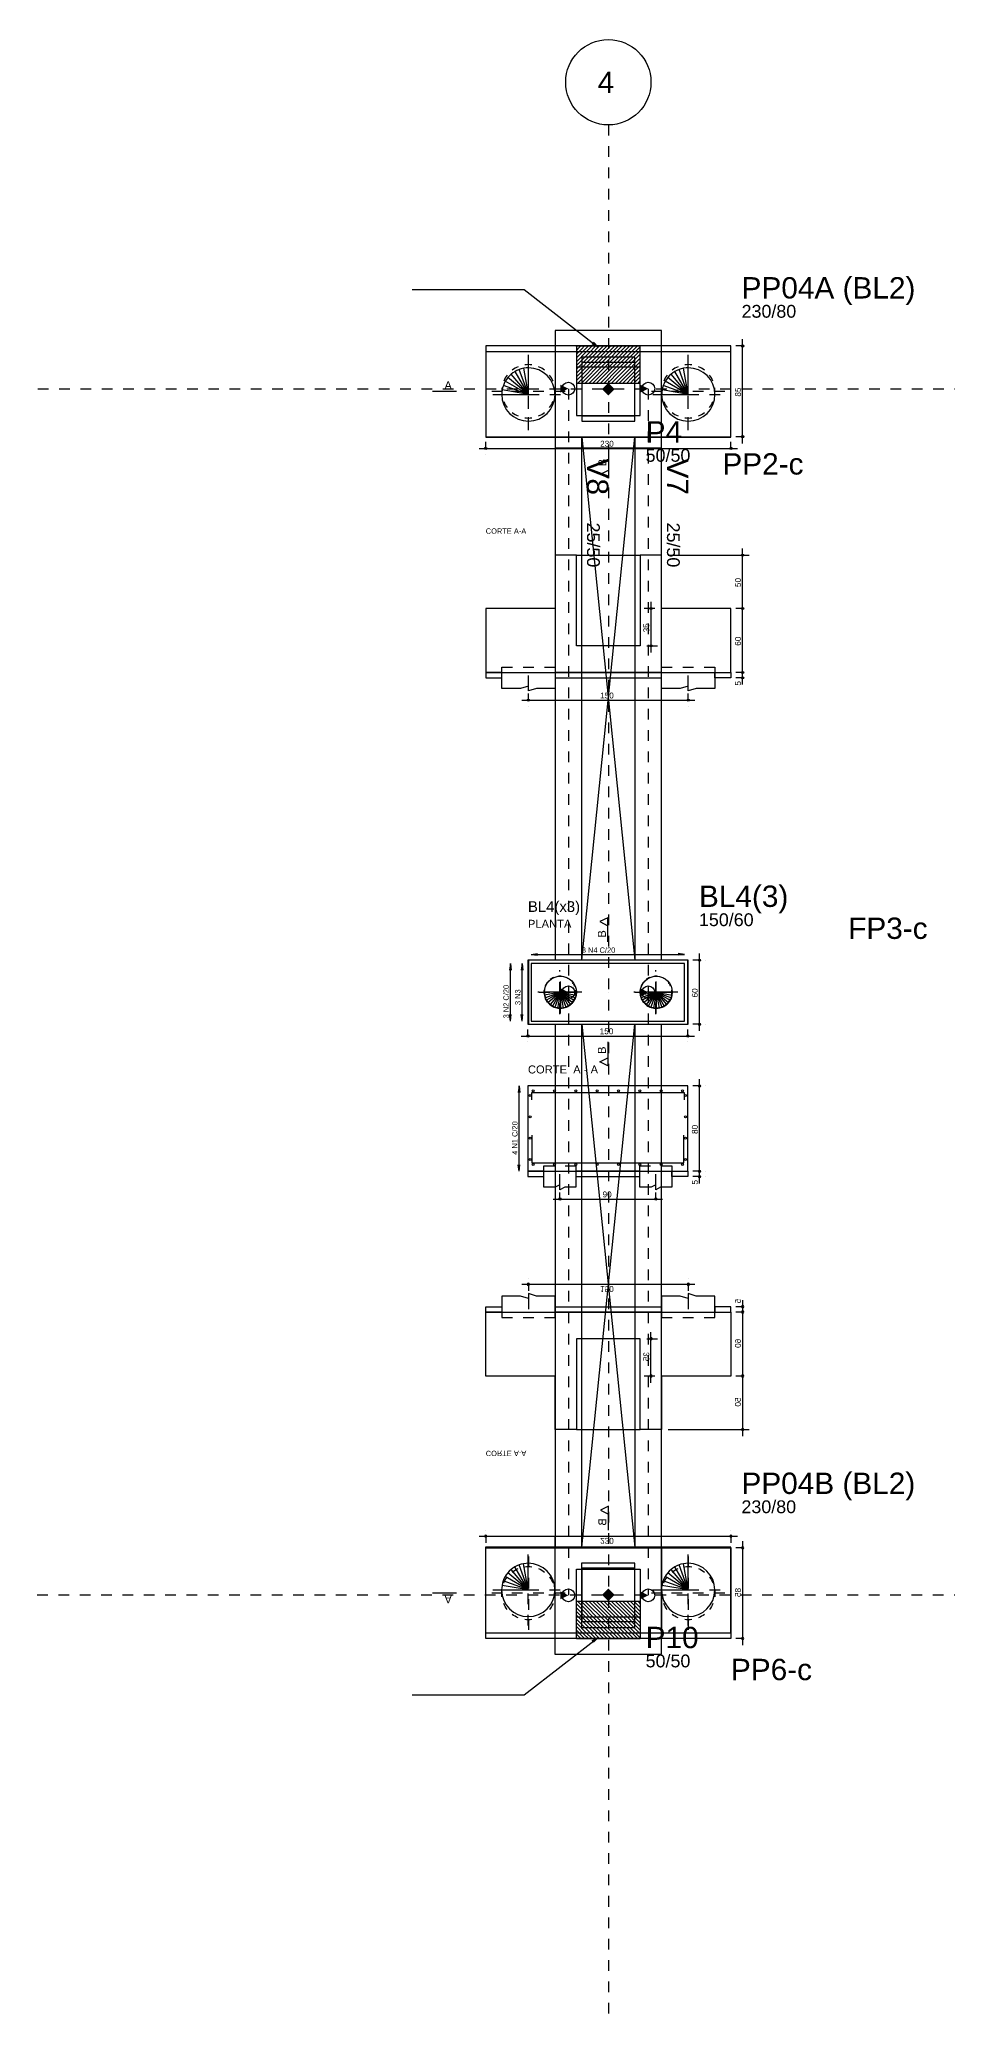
# Model space of a CAD drawing. Header units: millimetres. Extents: x 1792.4 to 1850.9, y 123.2 to 195.3.
# Drawn here: x 1829.01 to 1837.53, y 137.31 to 155.85 of the extents above; entities that cross this region are included whole.
import ezdxf

# ---------------------------------------------------------------- set-up
doc = ezdxf.new("R2010")
doc.units = ezdxf.units.MM
doc.header["$LTSCALE"] = 0.5
for name, pattern in [('ESTILO_TQS_0001', [1, 0.7, -0.3]), ('ESTILO_TQS_0003', [0.91, 0.5, -0.2, 0.01, -0.2]), ('ESTILO_TQS_0004', [1.12, 0.5, -0.2, 0.01, -0.2, 0.01, -0.2])]:
    doc.linetypes.add(name, pattern=pattern)
doc.layers.get('0').update_dxf_attribs({"color": 1})
for name, color, linetype in [('1', 7, 'Continuous'), ('11', 3, 'Continuous'), ('12', 3, 'Continuous'), ('2', 1, 'Continuous'), ('20', 4, 'Continuous'), ('205', 240, 'ESTILO_TQS_0004'), ('211', 5, 'ESTILO_TQS_0001'), ('214', 13, 'ESTILO_TQS_0003'), ('216', 42, 'Continuous'), ('220', 4, 'Continuous'), ('221', 3, 'Continuous'), ('222', 1, 'Continuous'), ('224', 1, 'Continuous'), ('226', 3, 'Continuous'), ('227', 2, 'Continuous'), ('228', 1, 'Continuous'), ('231', 1, 'Continuous'), ('241', 12, 'Continuous'), ('242', 3, 'Continuous'), ('245', 2, 'Continuous'), ('246', 120, 'Continuous'), ('248', 122, 'Continuous'), ('28', 4, 'Continuous'), ('29', 7, 'Continuous'), ('55', 190, 'Continuous'), ('70', 81, 'Continuous'), ('72', 3, 'Continuous'), ('79', 7, 'Continuous'), ('8', 3, 'Continuous'), ('9', 3, 'Continuous'), ('A_htc_alv', 1, 'Continuous'), ('COTASe', 1, 'Continuous'), ('DETARMEST', 2, 'Continuous')]:
    doc.layers.add(name, color=color, linetype=linetype)
doc.styles.get("Standard").update_dxf_attribs({"font": 'arial.ttf'})
pattern_1 = [(0, (0, 0), (0, 6.985), [5.08, -1.905]), (90, (0, 0), (-6.985, 4e-16), [5.08, -1.905])]

# ---------------------------------------------------------------- blocks, each defined once
blk = doc.blocks.new('_VIGPILR')
for points in [[(-0.5, -1), (0.5, -1), (0, 0)], [(-0.5, -1), (0, 0), (0, 0)], [(-0.5, -1), (0, 0), (-0.5, -1)]]:
    blk.add_solid(points)
blk = doc.blocks.new('_EST50')
for q in [(-0.642788, 0.766044), (-0.5, 0.866025), (-0.34202, 0.939693), (-0.173648, 0.984808), (-0.984808, 0.173648), (-0.939693, 0.34202), (-0.866025, 0.5), (-0.766044, 0.642788)]:
    blk.add_line((0, 0), q)
at = {"linetype": 'ESTILO_TQS_0003'}
for p, q in [((0, 1), (0, 1.333)), ((-1.333, 0), (-1, 0)), ((0, 0), (1.333, 0)), ((0, -1.333), (0, 0))]:
    blk.add_line(p, q, dxfattribs=at)
at = {"color": 3}
blk.add_lwpolyline([(0, 0), (0, 1), (-0.083365, 0.996519), (-0.173648, 0.984808), (-0.268937, 0.963158), (-0.34202, 0.939693), (-0.430128, 0.902768), (-0.5, 0.866025), (-0.579141, 0.815228), (-0.642788, 0.766044), (-0.713497, 0.700658), (-0.766044, 0.642788), (-0.823793, 0.566891), (-0.866025, 0.5), (-0.910293, 0.413965), (-0.939693, 0.34202), (-0.968245, 0.250003), (-0.984808, 0.173648), (-0.996914, 0.0785), (-1, 0), (0, 0)], dxfattribs=at)
blk.add_arc((0, 0), 1, 180, 90, dxfattribs=at)
blk = doc.blocks.new('_EST30')
at = {"layer": 'A_htc_alv', "true_color": 0x2776bb}
h = blk.add_hatch(dxfattribs=at)
h.set_pattern_fill('ANGLE', color=152)
h.set_pattern_definition(pattern_1)
h.paths.add_polyline_path([(0, 1, 0.4142135624), (-1, 0), (0, 0)])
h.paths.add_polyline_path([(0, 1), (0, 0), (1, 0, 0.4142135624)])
h.paths.add_polyline_path([(0, 0), (-1, 0, 0.4142135624), (0, -1)])
h.paths.add_polyline_path([(1, 0), (0, 0), (0, -1, 0.4142135624)])
at = {"layer": 'A_htc_alv'}
h = blk.add_hatch(dxfattribs=at)
h.set_pattern_fill('ANGLE', color=142)
h.set_pattern_definition(pattern_1)
h.paths.add_polyline_path([(0, 1, 0.4142135624), (-1, 0), (0, 0)])
h.paths.add_polyline_path([(0, 1), (0, 0), (1, 0, 0.4142135624)])
h.paths.add_polyline_path([(1, 0), (0, 0), (0, -1, 0.4142135624)])
h.paths.add_polyline_path([(0, 0), (-1, 0, 0.4142135624), (0, -1)])
at = {"linetype": 'ESTILO_TQS_0003'}
for p, q in [((0, -1.333), (0, 1.333)), ((-1.333, 0), (1.333, 0))]:
    blk.add_line(p, q, dxfattribs=at)
at = {"color": 41, "true_color": 0xf4ee51}
for q in [(-1, 0), (-0.984808, -0.173648), (-0.939693, -0.34202), (-0.866025, -0.5), (-0.766044, -0.642788), (-0.642788, -0.766044), (-0.5, -0.866025), (-0.34202, -0.939693), (-0.173648, -0.984808), (0, -1), (0.173648, -0.984808), (0.34202, -0.939693), (0.5, -0.866025), (0.642788, -0.766044), (0.766044, -0.642788), (0.866025, -0.5), (0.939693, -0.34202), (0.984808, -0.173648), (1, 0)]:
    blk.add_line((0, 0), q, dxfattribs=at)
at = {"color": 3, "linetype": 'Continuous'}
blk.add_circle((0, 0), 1, dxfattribs=at)
at = {"layer": '79', "color": 41, "true_color": 0xf4ee51}
blk.add_lwpolyline([(1, 0), (-1, 0), (-0.999225, -0.03937), (-0.99154, -0.129801), (-0.9778, -0.20954), (-0.958374, -0.285515), (-0.925126, -0.379661), (-0.881972, -0.471301), (-0.845522, -0.533941), (-0.793144, -0.609034), (-0.747857, -0.66386), (-0.675918, -0.736977), (-0.613808, -0.789455), (-0.540512, -0.841336), (-0.469351, -0.883012), (-0.382381, -0.924005), (-0.31471, -0.949188), (-0.216271, -0.976333), (-0.129063, -0.991636), (-0.047418, -0.998875), (0, -1), (0.038289, -0.999267), (0.120761, -0.992682), (0.215823, -0.976432), (0.304433, -0.952534), (0.387436, -0.921897), (0.47, -0.882667), (0.536993, -0.843587), (0.621258, -0.783606), (0.67415, -0.738595), (0.740792, -0.671734), (0.791224, -0.611526), (0.848646, -0.528961), (0.883065, -0.46925), (0.92857, -0.371158), (0.958367, -0.285539), (0.978398, -0.206729), (0.990705, -0.13603), (0.99935, -0.036053), (1, 0), (1, 0)], dxfattribs=at)
blk = doc.blocks.new('A$Ceb3d0021')
at = {"layer": '1', "color": 6}
for points in [[(4144.065949, 2890.719202), (4144.065949, 2400.4795)], [(4169.065949, 2400.4795), (4169.065949, 2890.719202)], [(4219.065949, 2890.719202), (4219.065949, 2400.4795)], [(4244.065949, 2400.4795), (4244.065949, 2890.719202)], [(4144.065949, 2340.4795), (4144.065949, 1850.239798)], [(4169.065949, 1850.239798), (4169.065949, 2340.4795)], [(4219.065949, 2340.4795), (4219.065949, 1850.239798)], [(4244.065949, 1850.239798), (4244.065949, 2340.4795)]]:
    blk.add_lwpolyline(points, dxfattribs=at)
at = {"layer": '2', "color": 6, "linetype": 'Continuous'}
for points in [[(4169.065949, 2910.719202), (4219.065949, 2910.719202), (4219.065949, 2960.719202), (4169.065949, 2960.719202), (4169.065949, 2910.719202)], [(4169.065949, 1780.719202), (4219.065949, 1780.719202), (4219.065949, 1830.719202), (4169.065949, 1830.719202), (4169.065949, 1780.719202)]]:
    blk.add_lwpolyline(points, dxfattribs=at)
at = {"layer": '20', "color": 6, "linetype": 'Continuous'}
for points in [[(4188.065949, 2935.719202), (4200.065949, 2935.719202), (4194.065949, 2941.719202)], [(4188.065949, 2935.719202), (4194.065949, 2941.719202), (4194.065949, 2941.719202)], [(4188.065949, 2935.719202), (4194.065949, 2941.719202), (4188.065949, 2935.719202)], [(4188.065949, 2935.719202), (4194.065949, 2929.719202), (4200.065949, 2935.719202)], [(4188.065949, 2935.719202), (4200.065949, 2935.719202), (4200.065949, 2935.719202)], [(4188.065949, 2935.719202), (4200.065949, 2935.719202), (4188.065949, 2935.719202)], [(4188.065949, 1805.719202), (4200.065949, 1805.719202), (4194.065949, 1811.719202)], [(4188.065949, 1805.719202), (4194.065949, 1811.719202), (4194.065949, 1811.719202)], [(4188.065949, 1805.719202), (4194.065949, 1811.719202), (4188.065949, 1805.719202)], [(4188.065949, 1805.719202), (4194.065949, 1799.719202), (4200.065949, 1805.719202)], [(4188.065949, 1805.719202), (4200.065949, 1805.719202), (4200.065949, 1805.719202)], [(4188.065949, 1805.719202), (4200.065949, 1805.719202), (4188.065949, 1805.719202)]]:
    blk.add_solid(points, dxfattribs=at)
at = {"layer": '205', "color": 6}
for p, q in [((4194.065949, 3183.427041), (4194.065949, 1409.605526)), ((718.835681, 2936.17368), (5730.37688, 2936.17368)), ((678.363818, 1805.719202), (5851.023537, 1805.719202))]:
    blk.add_line(p, q, dxfattribs=at)
at = {"layer": '227', "color": 6, "linetype": 'Continuous'}
for points in [[(4079.065949, 2890.719202), (4309.065949, 2890.719202), (4309.065949, 2970.719202), (4079.065949, 2970.719202), (4079.065949, 2890.719202)], [(4119.065949, 2340.4795), (4269.065949, 2340.4795), (4269.065949, 2400.4795), (4119.065949, 2400.4795), (4119.065949, 2340.4795)], [(4308.938358, 1850.239798), (4078.938358, 1850.239798), (4078.938358, 1770.239798), (4308.938358, 1770.239798), (4308.938358, 1850.239798)]]:
    blk.add_lwpolyline(points, dxfattribs=at)
at = {"layer": '241', "color": 6}
for p, q in [((4169.065949, 2400.4795), (4219.065949, 2890.719202)), ((4169.065949, 2890.719202), (4219.065949, 2400.4795)), ((4169.065949, 1850.239798), (4219.065949, 2340.4795)), ((4169.065949, 2340.4795), (4219.065949, 1850.239798))]:
    blk.add_line(p, q, dxfattribs=at)
at = {"layer": '242', "color": 6, "linetype": 'ESTILO_TQS_0003'}
for p, q in [((4156.565949, 2936.173719), (4156.565949, 2370.4795)), ((4231.565949, 2936.17368), (4231.565949, 2370.4795)), ((4156.565949, 2370.4795), (4156.565949, 1805.239798)), ((4231.565949, 2370.4795), (4231.565949, 1805.239798))]:
    blk.add_line(p, q, dxfattribs=at)
at = {"layer": '242', "color": 6, "linetype": 'Continuous'}
for p, q in [((4194.065949, 2935.719202), (4194.065949, 2935.719202)), ((4194.065949, 2930.719202), (4194.065949, 2930.719202)), ((4194.065949, 2370.4795), (4194.065949, 2370.4795)), ((4193.938358, 1810.239798), (4193.938358, 1810.239798)), ((4194.065949, 1805.719202), (4194.065949, 1805.719202))]:
    blk.add_line(p, q, dxfattribs=at)
at = {"layer": '245', "color": 6}
for centre in [(4156.565949, 2936.173719), (4231.565949, 2936.17368), (4156.565949, 1805.239798), (4231.565949, 1805.239798)]:
    blk.add_circle(centre, 6, dxfattribs=at)
at = {"layer": '246', "color": 6}
for centre in [(4156.565949, 2370.4795), (4231.565949, 2370.4795)]:
    blk.add_circle(centre, 6, dxfattribs=at)
at = {"layer": '28', "color": 6}
blk.add_circle((4194.065949, 3223.427041), 40, dxfattribs=at)
at = {"layer": '55', "color": 6, "linetype": 'Continuous'}
for points in [[(4144.065949, 2880.719202), (4244.065949, 2880.719202), (4244.065949, 2990.719202), (4144.065949, 2990.719202), (4144.065949, 2880.719202)], [(4169.065949, 2905.719202), (4219.065949, 2905.719202), (4219.065949, 2965.719202), (4169.065949, 2965.719202), (4169.065949, 2905.719202)], [(4169.065949, 2905.719202), (4219.065949, 2905.719202), (4219.065949, 2965.719202), (4169.065949, 2965.719202), (4169.065949, 2905.719202)], [(4243.938358, 1860.239798), (4143.938358, 1860.239798), (4143.938358, 1750.239798), (4243.938358, 1750.239798), (4243.938358, 1860.239798)], [(4218.938358, 1835.239798), (4168.938358, 1835.239798), (4168.938358, 1775.239798), (4218.938358, 1775.239798), (4218.938358, 1835.239798)], [(4218.938358, 1835.239798), (4168.938358, 1835.239798), (4168.938358, 1775.239798), (4218.938358, 1775.239798), (4218.938358, 1835.239798)]]:
    blk.add_lwpolyline(points, dxfattribs=at)
at = {"layer": '228', "color": 6, "linetype": 'Continuous'}
for name, p, xscale, yscale in [('_EST50', (4119.065949, 2930.719202), 25, 25), ('_EST50', (4269.065949, 2930.719202), 25, 25), ('_EST30', (4149.065949, 2370.4795), 15, 15), ('_EST30', (4239.065949, 2370.4795), 15, 15), ('_EST50', (4118.938358, 1810.239798), 25, 25), ('_EST50', (4268.938358, 1810.239798), 25, 25)]:
    blk.add_blockref(name, p, dxfattribs=dict(at, xscale=xscale, yscale=yscale))
at = {"layer": '248', "color": 6, "xscale": 7.5, "yscale": 7.5, "rotation": 270}
for p in [(4156.565949, 2936.173719), (4231.565949, 2936.17368), (4156.565949, 2370.4795), (4231.565949, 2370.4795), (4156.565949, 1805.239798), (4231.565949, 1805.239798)]:
    blk.add_blockref('_VIGPILR', p, dxfattribs=at)
at = {"layer": '11', "color": 6, "linetype": 'Continuous'}
for p in [(4174.065949, 2810.719202), (4249.065949, 2810.719202)]:
    blk.add_text('25/50', height=12, rotation=270, dxfattribs=at).set_placement(p)
at = {"layer": '12', "color": 6, "linetype": 'Continuous'}
for s, p in [('230/80', (4319.065949, 3002.719202)), ('50/50', (4229.065949, 2867.719202)), ('150/60', (4279.065949, 2432.4795)), ('230/80', (4318.938358, 1882.239798)), ('50/50', (4229.065949, 1737.719202))]:
    blk.add_text(s, height=12, dxfattribs=at).set_placement(p)
at = {"layer": '29', "color": 6}
blk.add_text('4', height=20, dxfattribs=at).set_placement((4184.065949, 3213.427041))
at = {"layer": '70', "color": 6, "linetype": 'Continuous'}
for s, p in [('PP2-c', (4301.065949, 2855.719202)), ('FP3-c', (4419.065949, 2420.4795)), ('PP6-c', (4309.065949, 1725.719202))]:
    blk.add_text(s, height=20, dxfattribs=at).set_placement(p)
at = {"layer": '72', "color": 6, "linetype": 'Continuous'}
for s, p in [('PP04A (BL2)', (4319.065949, 3020.719202)), ('BL4(3)', (4279.065949, 2450.4795)), ('PP04B (BL2)', (4318.938358, 1900.239798))]:
    blk.add_text(s, height=20, dxfattribs=at).set_placement(p)
at = {"layer": '8', "color": 6, "linetype": 'Continuous'}
for s, p in [('V8', (4174.065949, 2870.719202)), ('V7', (4249.065949, 2870.719202))]:
    blk.add_text(s, height=20, rotation=270, dxfattribs=at).set_placement(p)
at = {"layer": '9', "color": 6, "linetype": 'Continuous'}
for s, p in [('P4', (4229.065949, 2885.719202)), ('P10', (4229.065949, 1755.719202))]:
    blk.add_text(s, height=20, dxfattribs=at).set_placement(p)
blk = doc.blocks.new('QUADROC')
blk.add_lwpolyline([(-0.5, 0), (0.5, 0), (0.5, 1), (-0.5, 1), (-0.5, 0)])
blk = doc.blocks.new('ESTACP', base_point=(6.402333, 3.102273))
for start, end in [(142.5, 157.5), (112.5, 127.5), (82.5, 97.5), (52.5, 67.5), (22.5, 37.5), (172.5, 187.5), (352.5, 7.5), (202.5, 217.5), (232.5, 247.5), (292.5, 307.5), (322.5, 337.5), (262.5, 277.5)]:
    blk.add_arc((6.402333, 3.102273), 1, start, end)
at = {"layer": '214'}
for p, q in [((6.402333, 1.727766), (6.402333, 4.47678)), ((7.77684, 3.102273), (5.027826, 3.102273))]:
    blk.add_line(p, q, dxfattribs=at)
blk = doc.blocks.new('ESTACC')
blk.add_lwpolyline([(0.5, 0), (0.5, -1), (0.15, -1), (0, -1.15), (0, -0.85), (-0.15, -1), (-0.5, -1), (-0.5, 0)])
at = {"layer": '214'}
blk.add_line((0, -0.85), (0, 0.33333), dxfattribs=at)
blk = doc.blocks.new('ESTACI')
at = {"layer": '211'}
blk.add_lwpolyline([(-0.5, 0), (-0.5, 1), (0.5, 1), (0.5, 0)], dxfattribs=at)
blk = doc.blocks.new('FERCOR')
at = {"layer": '224'}
blk.add_circle((0, 0), 0.607, dxfattribs=at)
blk = doc.blocks.new('A$Cf75ecdf8')
for p, q in [((99, 317.9), (91.5, 314.2)), ((99, 295.4), (99, 317.9)), ((91.5, 314.2), (99, 310.4)), ((91.5, 182.8), (99, 186.5)), ((99, 201.5), (99, 179)), ((99, 179), (91.5, 182.8))]:
    blk.add_line(p, q)
at = {"layer": '216', "color": 88, "linetype": 'Continuous'}
for p, q in [((27, 283.5), (33.1, 284.3)), ((27, 283.5), (171, 283.5)), ((27, 283.5), (33.1, 282.7)), ((171, 283.5), (164.8, 284.3)), ((171, 283.5), (164.8, 282.7)), ((7.5, 275), (6.6, 268.8)), ((7.5, 221), (7.5, 275)), ((7.5, 275), (8.3, 268.8)), ((18.5, 275), (17.6, 268.8)), ((18.5, 221), (18.5, 275)), ((18.5, 275), (19.3, 268.8)), ((7.5, 221), (6.6, 227.2)), ((7.5, 221), (8.3, 227.2)), ((18.5, 221), (17.6, 227.2)), ((18.5, 221), (19.3, 227.2)), ((15.7, 160.2), (14.9, 154)), ((15.7, 80.2), (15.7, 160.2)), ((15.7, 160.2), (16.5, 154)), ((15.7, 80.2), (14.9, 86.4)), ((15.7, 80.2), (16.5, 86.4))]:
    blk.add_line(p, q, dxfattribs=at)
at = {"layer": '216', "color": 88}
for p, q in [((185, 211.8), (185, 284.2)), ((184.2, 278), (178.7, 278)), ((17.7, 207), (180.2, 207)), ((24, 207.8), (24, 213.2)), ((174, 207.8), (174, 213.2)), ((184.2, 218), (178.7, 218)), ((184.2, 160.2), (178.7, 160.2)), ((185, 73.9), (185, 166.4)), ((184.2, 80.2), (178.7, 80.2)), ((184.2, 80.2), (178.7, 80.2)), ((184.2, 75.2), (178.7, 75.2)), ((185, 68.9), (185, 86.4)), ((54, 54.9), (54, 60.4)), ((144, 54.9), (144, 60.4)), ((47.7, 54.2), (150.2, 54.2))]:
    blk.add_line(p, q, dxfattribs=at)
at = {"layer": '220', "color": 4, "linetype": 'Continuous'}
for p, q in [((27, 275), (27, 221)), ((171, 275), (27, 275)), ((171, 221), (171, 275)), ((27, 221), (171, 221)), ((27.6, 147.2), (27.6, 154.2)), ((27.6, 154.2), (170.4, 154.2)), ((170.4, 154.2), (170.4, 147.2)), ((27.6, 114.2), (27.6, 88.2)), ((170.3, 88.2), (170.3, 114.2)), ((27.6, 88.2), (170.3, 88.2))]:
    blk.add_line(p, q, dxfattribs=at)
at = {"layer": '221', "color": 3, "linetype": 'Continuous'}
for p, q in [((24, 275), (24, 275)), ((24, 275), (24, 275)), ((27, 278), (27, 278)), ((171, 278), (171, 278)), ((24, 221), (24, 221)), ((24, 221), (24, 221)), ((24, 160.2), (24, 160.2)), ((24, 80.2), (24, 80.2))]:
    blk.add_line(p, q, dxfattribs=at)
at = {"layer": '221', "color": 3}
for p, q in [((190.5, 278), (190.5, 278)), ((190.5, 218), (190.5, 218)), ((24, 201.5), (24, 201.5)), ((174, 201.5), (174, 201.5)), ((190.5, 160.2), (190.5, 160.2)), ((190.5, 80.2), (190.5, 80.2)), ((190.5, 80.2), (190.5, 80.2)), ((190.5, 75.2), (190.5, 75.2))]:
    blk.add_line(p, q, dxfattribs=at)
at = {"layer": '226', "color": 3}
for centre, radius in [((185, 278), 1), ((185, 278), 0.5), ((24, 207), 1), ((24, 207), 0.5), ((174, 207), 1), ((174, 207), 0.5), ((185, 218), 1), ((185, 218), 0.5), ((185, 160.2), 1), ((185, 160.2), 0.5), ((185, 80.2), 1), ((185, 80.2), 1), ((185, 75.2), 1), ((185, 80.2), 0.5), ((185, 80.2), 0.5), ((185, 75.2), 0.5), ((54, 54.2), 1), ((54, 54.2), 0.5), ((144, 54.2), 1), ((144, 54.2), 0.5)]:
    blk.add_circle(centre, radius, dxfattribs=at)
at = {"layer": '231'}
for points in [[(24, 75.2), (39, 75.2), (39, 80.2), (24, 80.2), (24, 75.2)], [(69, 75.2), (129, 75.2), (129, 80.2), (69, 80.2), (69, 75.2)], [(174, 75.2), (159, 75.2), (159, 80.2), (174, 80.2), (174, 75.2)]]:
    blk.add_lwpolyline(points, dxfattribs=at)
for name, p, xscale, yscale in [('QUADROC', (99, 218), 150, 60), ('ESTACP', (54, 248), 15, 15), ('ESTACP', (144, 248), 15, 15), ('QUADROC', (99, 80.2), 150, 80), ('ESTACC', (54, 80.2), 30, 15), ('ESTACI', (54, 80.2), 30, 5), ('ESTACC', (144, 80.2), 30, 15), ('ESTACI', (144, 80.2), 30, 5)]:
    blk.add_blockref(name, p, dxfattribs=dict(xscale=xscale, yscale=yscale))
at = {"layer": '224', "xscale": 1.5, "yscale": 1.5}
for p in [(26.1, 151.2), (29, 155.7), (49, 155.7), (69, 155.7), (89, 155.7), (109, 155.7), (129, 155.7), (149, 155.7), (169, 155.7), (171.8, 151.2), (26.1, 131.2), (171.8, 131.2), (26.1, 111.2), (171.8, 111.2), (26.1, 91.2), (29, 86.7), (49, 86.7), (69, 86.7), (89, 86.7), (109, 86.7), (129, 86.7), (149, 86.7), (169, 86.7), (171.8, 91.2)]:
    blk.add_blockref('FERCOR', p, dxfattribs=at)
for s, p in [('PLANTA', (24, 308.4)), ('CORTE  A - A', (24, 171.9))]:
    blk.add_text(s, height=7.5).set_placement(p)
for p in [(97.1, 299.2), (97.1, 190.2)]:
    blk.add_text('B', height=7.5, rotation=90).set_placement(p)
at = {"layer": '221', "color": 3, "linetype": 'Continuous'}
blk.add_text('8 N4 C/20', height=5, dxfattribs=at).set_placement((74.5, 285))
for s, p in [('3 N2 C/20', (6, 223.5)), ('3 N3', (17, 236)), ('4 N1 C/20', (14.2, 95.7))]:
    blk.add_text(s, height=5, rotation=90, dxfattribs=at).set_placement(p)
at = {"layer": '221', "color": 3}
for s, p in [('60', (183.3, 243.1)), ('80', (183.3, 115.2)), ('5', (183.3, 67.8))]:
    blk.add_text(s, height=5.5, rotation=90, dxfattribs=at).set_placement(p)
for s, p in [('150', (91.3, 208.7)), ('90', (94, 55.8))]:
    blk.add_text(s, height=5.5, dxfattribs=at).set_placement(p)
at = {"layer": '222'}
blk.add_text('BL4(x3)', height=10, dxfattribs=at).set_placement((24, 323.3))
blk = doc.blocks.new('_H9967095B67-008')
for p, q in [((-99, 434.86562), (-98.599339, 435.266281)), ((-99, 431.330086), (-96.36637, 433.963716)), ((-99, 427.794552), (-94.133401, 432.661151)), ((-99, 424.259018), (-91.900432, 431.358586)), ((-99, 420.723484), (-89.667464, 430.05602)), ((-99, 417.18795), (-87.434495, 428.753455)), ((-99, 413.652416), (-85.201526, 427.45089)), ((-98.599339, 435.266281), (-98.36562, 435.5)), ((-96.36637, 433.963716), (-94.830086, 435.5)), ((-94.133401, 432.661151), (-91.294552, 435.5)), ((-91.900432, 431.358586), (-87.759018, 435.5)), ((-89.667464, 430.05602), (-84.223484, 435.5)), ((-87.434495, 428.753455), (-80.68795, 435.5)), ((-85.201526, 427.45089), (-77.152416, 435.5)), ((-82.968557, 426.148325), (-73.616882, 435.5)), ((-80.735589, 424.84576), (-70.081349, 435.5)), ((-78.50262, 423.543195), (-66.545815, 435.5)), ((-76.269651, 422.24063), (-63.010281, 435.5)), ((-74.036682, 420.938065), (-59.474747, 435.5)), ((-71.803713, 419.635499), (-55.939213, 435.5)), ((-69.570745, 418.332934), (-52.403679, 435.5)), ((-67.337776, 417.030369), (-48.868145, 435.5)), ((-65.104807, 415.727804), (-45.332611, 435.5)), ((-62.871838, 414.425239), (-41.797077, 435.5)), ((-60.63887, 413.122674), (-39, 434.761543)), ((-58.405901, 411.820109), (-39, 431.226009)), ((-56.172932, 410.517544), (-39, 427.690476)), ((-99, 410.116882), (-82.968557, 426.148325)), ((-99, 406.581349), (-80.735589, 424.84576)), ((-99, 403.045815), (-78.50262, 423.543195)), ((-98.024139, 400.486142), (-76.269651, 422.24063)), ((-94.487775, 400.486972), (-74.036682, 420.938065)), ((-90.951411, 400.487802), (-71.803713, 419.635499)), ((-87.415046, 400.488633), (-69.570745, 418.332934)), ((-83.878682, 400.489463), (-67.337776, 417.030369)), ((-80.342318, 400.490293), (-65.104807, 415.727804)), ((-76.805954, 400.491124), (-62.871838, 414.425239)), ((-73.26959, 400.491954), (-60.63887, 413.122674)), ((-69.733225, 400.492784), (-58.405901, 411.820109)), ((-66.196861, 400.493614), (-56.172932, 410.517544)), ((-62.660497, 400.494445), (-53.939963, 409.214979)), ((-59.124133, 400.495275), (-51.706994, 407.912413)), ((-53.939963, 409.214979), (-39, 424.154942)), ((-51.706994, 407.912413), (-39, 420.619408)), ((-49.474026, 406.609848), (-39, 417.083874)), ((-47.241057, 405.307283), (-39, 413.54834)), ((-45.008088, 404.004718), (-39, 410.012806)), ((-55.587769, 400.496105), (-49.474026, 406.609848)), ((-52.051404, 400.496936), (-47.241057, 405.307283)), ((-48.51504, 400.497766), (-45.008088, 404.004718)), ((-44.978676, 400.498596), (-42.775119, 402.702153)), ((-42.775119, 402.702153), (-39, 406.477272)), ((-41.442312, 400.499427), (-40.54215, 401.399588)), ((-40.54215, 401.399588), (-39, 402.941738))]:
    blk.add_line(p, q)
blk = doc.blocks.new('A$C7b777861')
for p, q in [((154.116079, 337.5), (214.116079, 337.5)), ((154.116079, 337.5), (154.116079, 302.5)), ((214.116079, 302.5), (214.116079, 337.5)), ((154.116079, 302.5), (214.116079, 302.5)), ((41.616079, 295), (19.116079, 295)), ((184.116079, 236), (184.116079, 213.5)), ((176.616079, 217.25), (184.116079, 221)), ((184.116079, 213.5), (176.616079, 217.25)), ((154.116079, 141.5), (214.116079, 141.5))]:
    blk.add_line(p, q)
for points in [[(134.116079, 252.5), (234.116079, 252.5), (234.116079, 337.5), (134.116079, 337.5), (134.116079, 252.5)], [(154.116079, 272.5), (214.116079, 272.5), (214.116079, 317.5), (154.116079, 317.5), (154.116079, 272.5)], [(154.116079, 56.5), (154.116079, 141.5), (134.116079, 141.5), (134.116079, 91.5), (69.116079, 91.5), (69.116079, 31.5), (299.116079, 31.5), (299.116079, 91.5), (234.116079, 91.5), (234.116079, 141.5), (214.116079, 141.5), (214.116079, 56.5), (154.116079, 56.5)]]:
    blk.add_lwpolyline(points)
at = {"layer": '216', "color": 88}
for p, q in [((309.366079, 337.5), (303.866079, 337.5)), ((310.116079, 246.25), (310.116079, 343.75)), ((62.866079, 241.5), (305.366079, 241.5)), ((69.116079, 242.25), (69.116079, 247.75)), ((299.116079, 242.25), (299.116079, 247.75)), ((309.366079, 252.5), (303.866079, 252.5)), ((240.366079, 141.5), (316.366079, 141.5)), ((310.116079, 85.25), (310.116079, 147.75)), ((224.116079, 97.75), (224.116079, 50.25)), ((310.116079, 25.25), (310.116079, 97.75)), ((227.866079, 91.5), (217.866079, 91.5)), ((309.366079, 91.5), (303.866079, 91.5)), ((309.366079, 91.5), (303.866079, 91.5)), ((220.366079, 56.5), (230.366079, 56.5)), ((310.116079, 20.25), (310.116079, 37.75)), ((309.366079, 31.5), (303.866079, 31.5)), ((309.366079, 31.5), (303.866079, 31.5)), ((309.366079, 26.5), (303.866079, 26.5)), ((102.866079, 5.5), (265.366079, 5.5)), ((109.116079, 6.25), (109.116079, 11.75)), ((259.116079, 6.25), (259.116079, 11.75))]:
    blk.add_line(p, q, dxfattribs=at)
at = {"layer": '221', "color": 3}
for p, q in [((69.116079, 236), (69.116079, 236)), ((299.116079, 236), (299.116079, 236)), ((234.116079, 141.5), (234.116079, 141.5)), ((234.116079, 91.5), (234.116079, 91.5)), ((214.116079, 56.5), (214.116079, 56.5)), ((109.116079, 0), (109.116079, 0)), ((259.116079, 0), (259.116079, 0))]:
    blk.add_line(p, q, dxfattribs=at)
blk.add_lwpolyline([(0, 390.405283), (105.240915, 390.405283), (174.427071, 336.485555), (169.038062, 339.651164), (174.427071, 336.485555), (170.041008, 340.938077)], dxfattribs=at)
at = {"layer": '226', "color": 7}
for centre, radius in [((310.116079, 337.5), 1), ((310.116079, 337.5), 0.5), ((69.116079, 241.5), 1), ((69.116079, 241.5), 0.5), ((299.116079, 241.5), 1), ((299.116079, 241.5), 0.5), ((310.116079, 252.5), 1), ((310.116079, 252.5), 0.5), ((310.116079, 141.5), 1), ((310.116079, 141.5), 0.5), ((224.116079, 91.5), 1), ((224.116079, 91.5), 0.5), ((310.116079, 91.5), 1), ((310.116079, 91.5), 1), ((310.116079, 91.5), 0.5), ((310.116079, 91.5), 0.5), ((224.116079, 56.5), 1), ((224.116079, 56.5), 0.5), ((310.116079, 31.5), 1), ((310.116079, 31.5), 1), ((310.116079, 26.5), 1), ((310.116079, 31.5), 0.5), ((310.116079, 31.5), 0.5), ((310.116079, 26.5), 0.5), ((109.116079, 5.5), 1), ((109.116079, 5.5), 0.5), ((259.116079, 5.5), 1), ((259.116079, 5.5), 0.5)]:
    blk.add_circle(centre, radius, dxfattribs=at)
at = {"layer": '231'}
for points in [[(69.116079, 26.5), (84.116079, 26.5), (84.116079, 31.5), (69.116079, 31.5), (69.116079, 26.5)], [(134.116079, 26.5), (234.116079, 26.5), (234.116079, 31.5), (134.116079, 31.5), (134.116079, 26.5)], [(299.116079, 26.5), (284.116079, 26.5), (284.116079, 31.5), (299.116079, 31.5), (299.116079, 26.5)]]:
    blk.add_lwpolyline(points, dxfattribs=at)
for name, p, xscale, yscale in [('QUADROC', (184.116079, 252.5), 230, 85), ('ESTACP', (109.116079, 295), 25, 25), ('ESTACP', (259.116079, 295), 25, 25), ('ESTACI', (109.116079, 31.5), 50, 5), ('ESTACC', (109.116079, 31.5), 50, 15), ('ESTACI', (259.116079, 31.5), 50, 5), ('ESTACC', (259.116079, 31.5), 50, 15)]:
    blk.add_blockref(name, p, dxfattribs=dict(xscale=xscale, yscale=yscale))
blk.add_blockref('_H9967095B67-008', (253.116079, -98))
blk.add_text('A', height=7.5).set_placement((30.366079, 296.875))
blk.add_text('B', height=7.5, rotation=90).set_placement((182.241079, 224.75))
at = {"layer": '221', "color": 3}
for s, p in [('85', (308.466079, 290.05)), ('50', (308.466079, 111.55)), ('35', (222.466079, 69.05)), ('60', (308.466079, 56.55)), ('5', (308.466079, 19.166669))]:
    blk.add_text(s, height=5.5, rotation=90, dxfattribs=at).set_placement(p)
for s, p in [('230', (176.416079, 243.15)), ('150', (176.416079, 7.15))]:
    blk.add_text(s, height=5.5, dxfattribs=at).set_placement(p)
at = {"layer": '228'}
blk.add_text('CORTE A-A', height=5, dxfattribs=at).set_placement((69.116079, 161.5))

msp = doc.modelspace()

# ---------------------------------------------------------------- block references
at = {"layer": 'COTASe', "xscale": 0.01, "yscale": 0.01, "zscale": 0.01}
msp.add_blockref('A$Ceb3d0021', (1792.4071, 123.2141), dxfattribs=at)
at = {"layer": 'DETARMEST', "xscale": 0.01, "yscale": 0.01, "zscale": 0.01}
for name, p in [('A$C7b777861', (1832.5066, 149.6012)), ('A$Cf75ecdf8', (1833.3536, 144.4388))]:
    msp.add_blockref(name, p, dxfattribs=at)
at = {"layer": 'DETARMEST', "xscale": -0.01, "yscale": 0.01, "zscale": 0.01, "rotation": 180}
msp.add_blockref('A$C7b777861', (1832.5066, 144.2364), dxfattribs=at)

doc.saveas('drawing.dxf')
